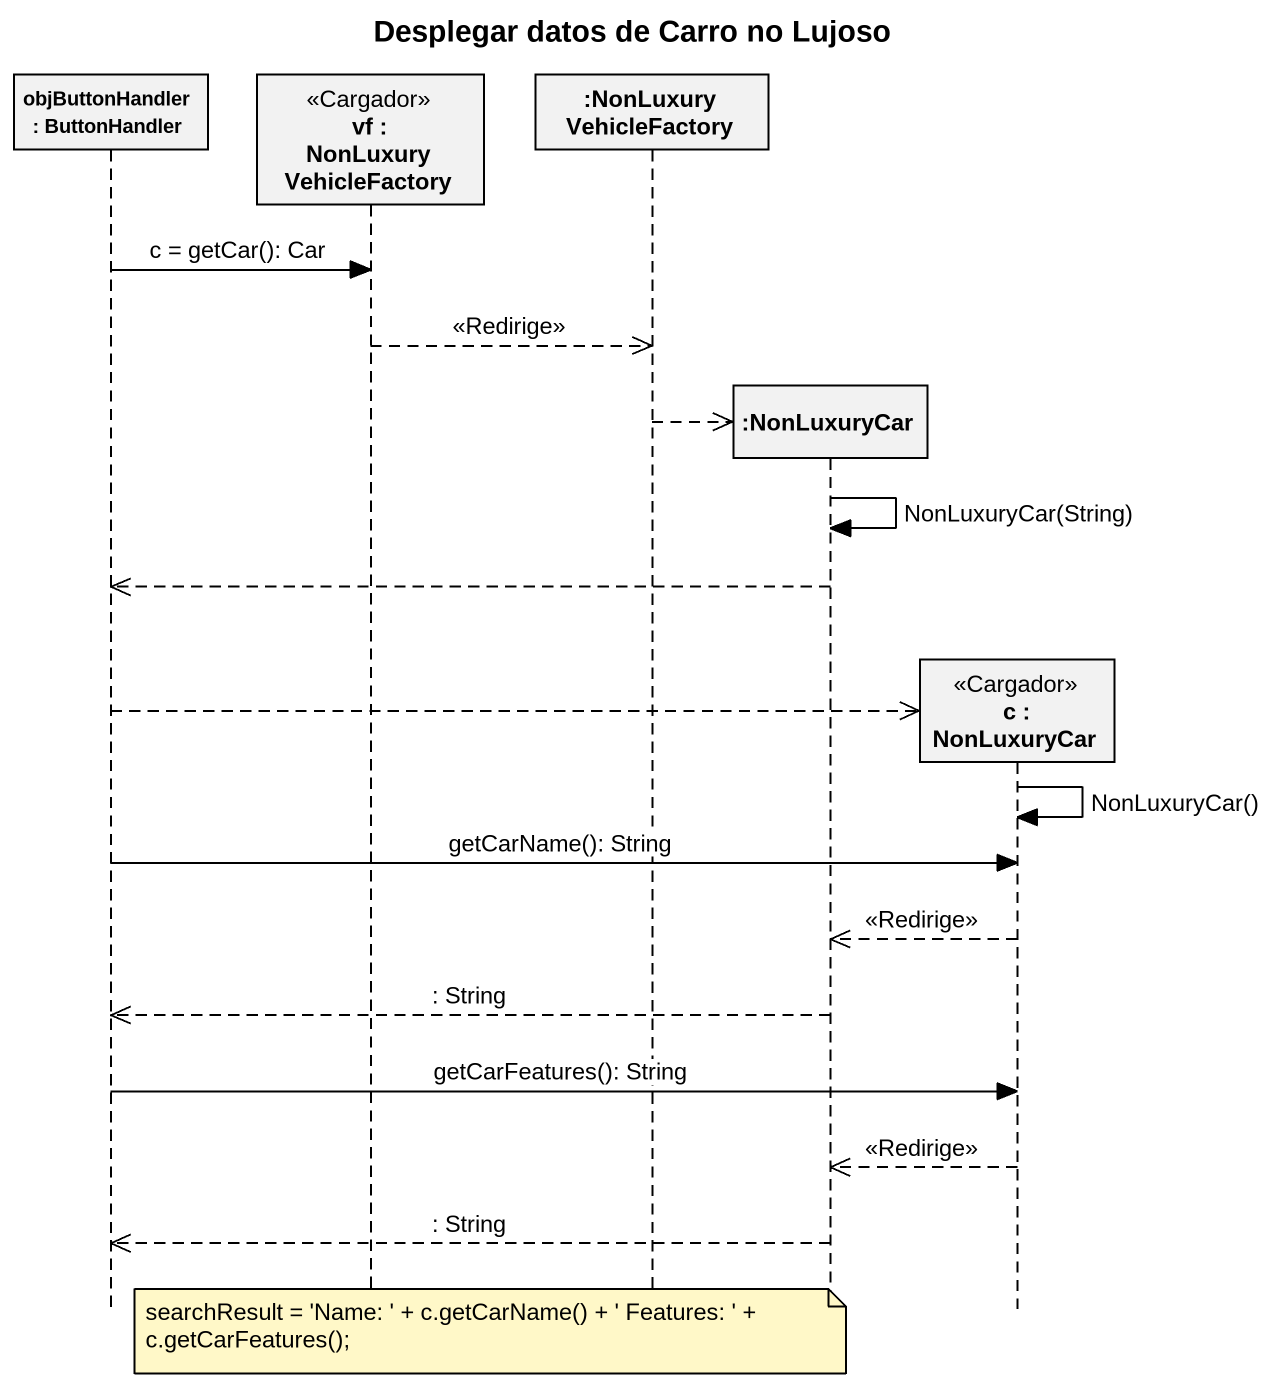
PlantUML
@startuml
title Desplegar datos de Carro no Lujoso
hide footbox
participant "objButtonHandler : ButtonHandler" as objButtonHandler
participant "vf : NonLuxuryVehicleFactory" as vf <<Cargador>>
participant ":NonLuxuryVehicleFactory" as NonLuxuryVehicleFactory
participant ":NonLuxuryCar" as NonLuxuryCar
participant "c : NonLuxuryCar" as c <<Cargador>>

objButtonHandler -> vf : c = getCar(): Car
vf -->> NonLuxuryVehicleFactory : <<Redirige>>
NonLuxuryVehicleFactory -->> NonLuxuryCar **
NonLuxuryCar -> NonLuxuryCar : NonLuxuryCar(String)
NonLuxuryCar -->> objButtonHandler
objButtonHandler -->> c **
c -> c : NonLuxuryCar()
objButtonHandler -> c : getCarName(): String
c -->> NonLuxuryCar : <<Redirige>>
NonLuxuryCar -->> objButtonHandler : : String
objButtonHandler -> c : getCarFeatures(): String
c -->> NonLuxuryCar : <<Redirige>>
NonLuxuryCar -->> objButtonHandler : : String
note over vf : searchResult = 'Name: ' + c.getCarName() + ' Features: ' + c.getCarFeatures();
@enduml
